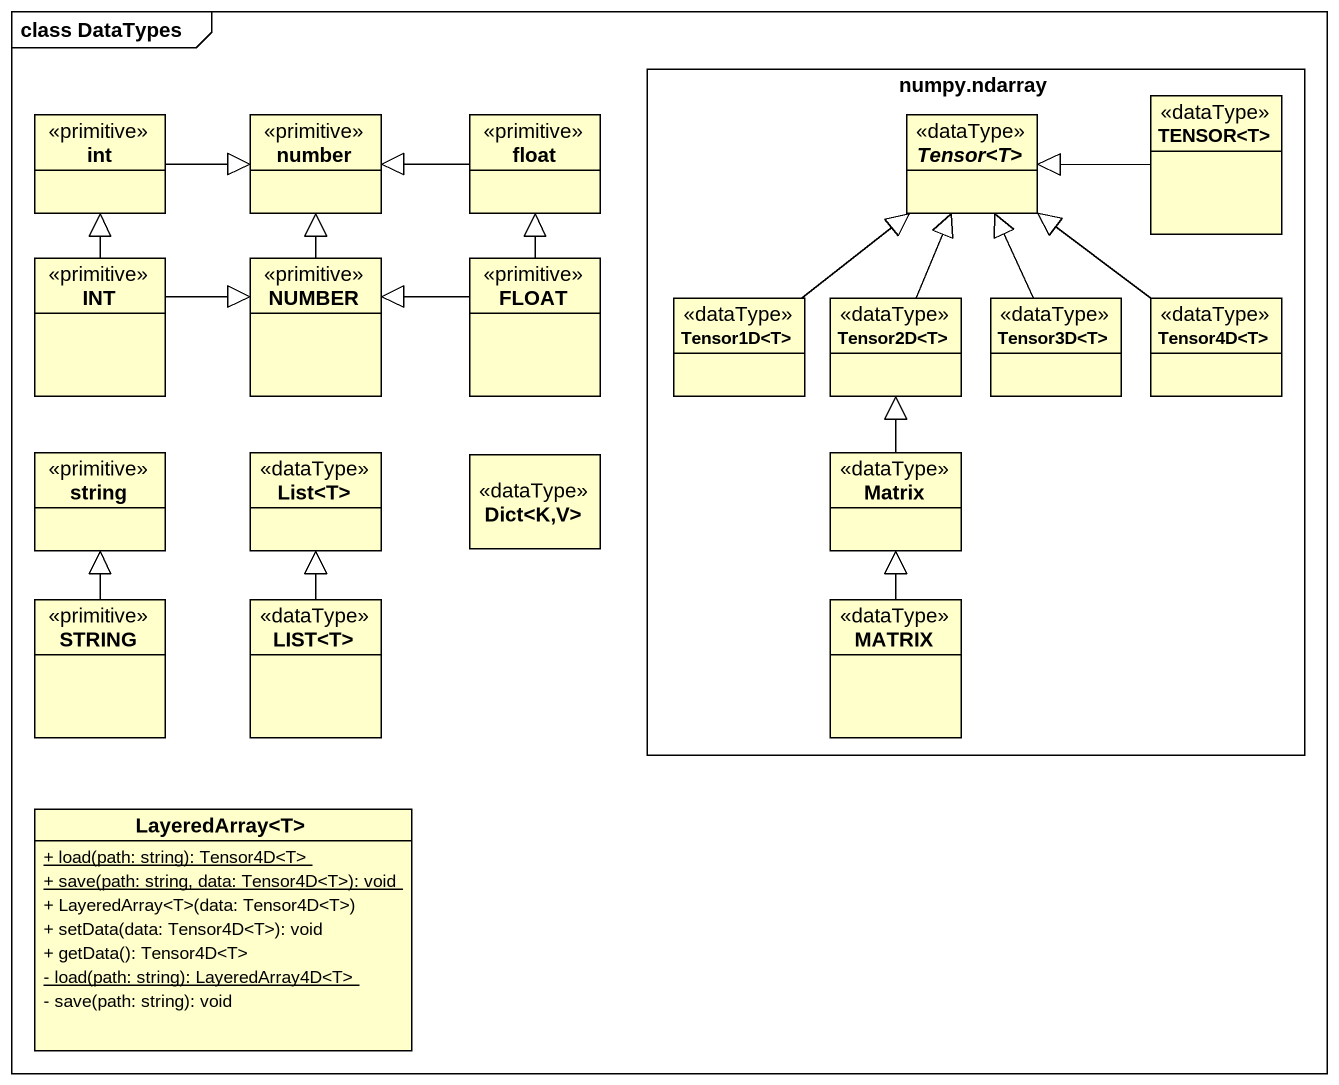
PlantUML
@startuml
mainframe class DataTypes
hide circle
hide empty members
skinparam classAttributeIconSize 0
rectangle "numpy.ndarray" as numpy_ndarray {
  abstract class "Tensor<T>" as Tensor_T <<dataType>>
  class "TENSOR<T>" as TENSOR_T <<dataType>>
  class "Tensor1D<T>" as Tensor1D_T <<dataType>>
  class "Tensor2D<T>" as Tensor2D_T <<dataType>>
  class "Tensor3D<T>" as Tensor3D_T <<dataType>>
  class "Tensor4D<T>" as Tensor4D_T <<dataType>>
  class Matrix <<dataType>>
  class MATRIX <<dataType>>
}
class int <<primitive>>
class number <<primitive>>
class float <<primitive>>
class INT <<primitive>>
class NUMBER <<primitive>>
class FLOAT <<primitive>>
class string <<primitive>>
class "List<T>" as List_T <<dataType>>
class "Dict<K,V>" as Dict_K_V <<dataType>>
class STRING <<primitive>>
class "LIST<T>" as LIST_T <<dataType>>
class "LayeredArray<T>" as LayeredArray_T {
  {static} + load(path: string): Tensor4D<T>
  {static} + save(path: string, data: Tensor4D<T>): void
  + LayeredArray<T>(data: Tensor4D<T>)
  + setData(data: Tensor4D<T>): void
  + getData(): Tensor4D<T>
  {static} - load(path: string): LayeredArray4D<T>
  - save(path: string): void
}
int -right-|> number
float -left-|> number
TENSOR_T -left-|> Tensor_T
INT -up-|> int
INT -right-|> NUMBER
NUMBER -up-|> number
FLOAT -up-|> float
FLOAT -left-|> NUMBER
Tensor1D_T -up-|> Tensor_T
Tensor2D_T -up-|> Tensor_T
Tensor3D_T -up-|> Tensor_T
Tensor4D_T -up-|> Tensor_T
Matrix -up-|> Tensor2D_T
STRING -up-|> string
LIST_T -up-|> List_T
MATRIX -up-|> Matrix
@enduml
